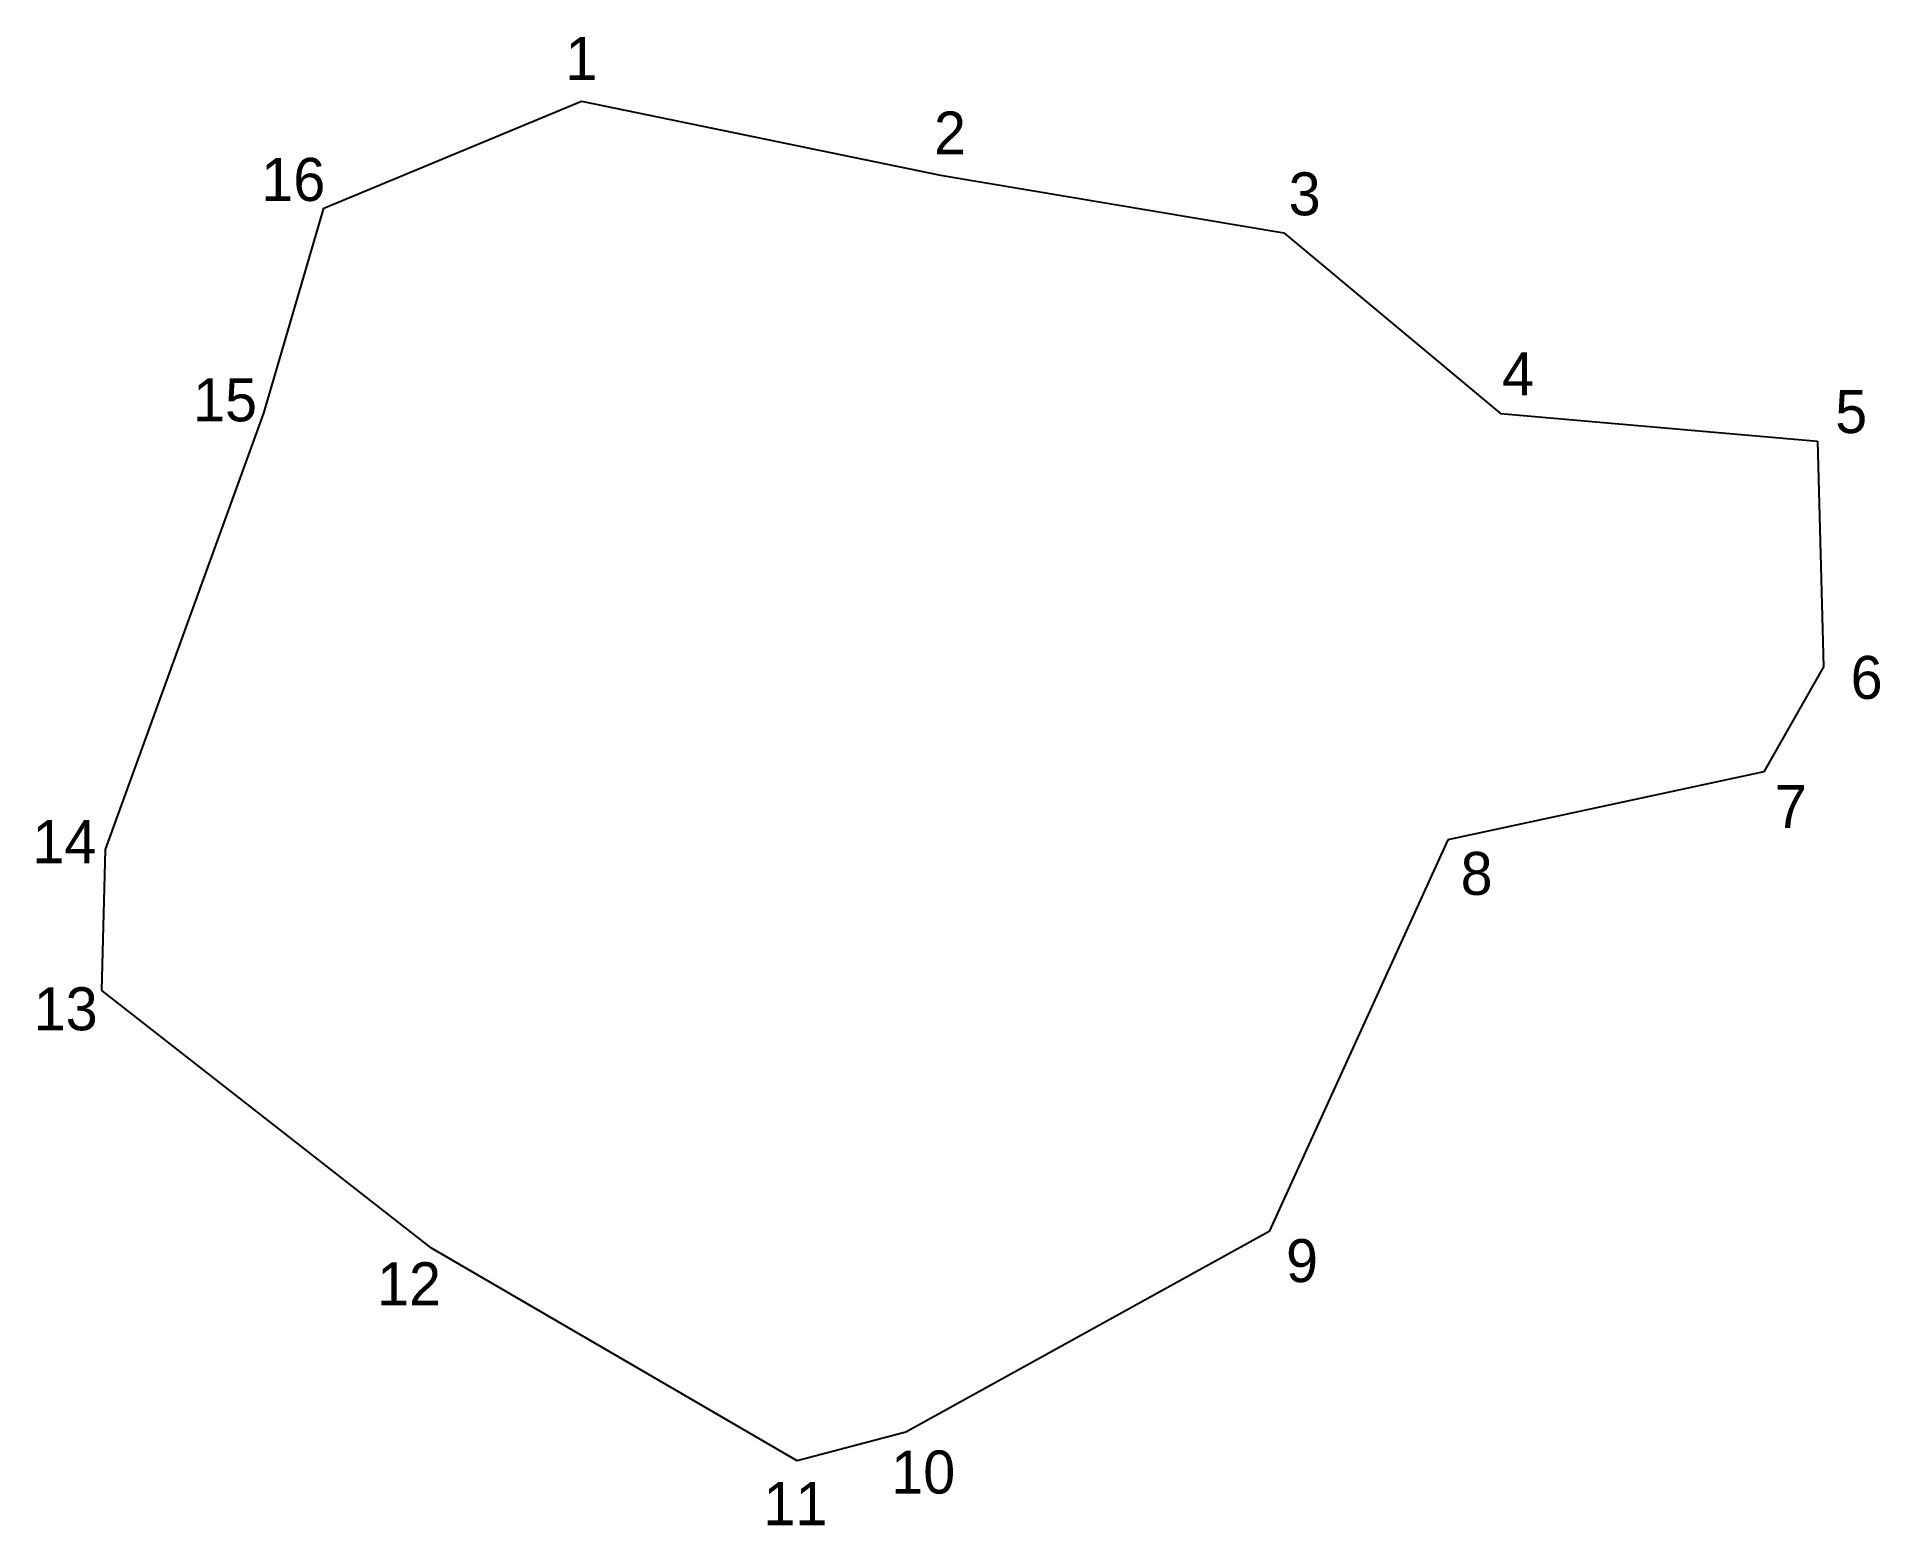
# Model space of a CAD drawing. Extents: x 552816 to 552970, y 1820196 to 1820320.
import ezdxf

# ---------------------------------------------------------------- set-up
doc = ezdxf.new("R2010")
doc.units = 0
doc.layers.add('CanhThua', color=7, linetype='Continuous')
doc.layers.add('SoHieuDinhThua', color=7, linetype='Continuous')

msp = doc.modelspace()

# ---------------------------------------------------------------- linework, layer by layer
at = {"layer": 'CanhThua'}
for p, q in [((552839.87, 1820305.54), (552861.38, 1820314.47)), ((552861.38, 1820314.47), (552891.36, 1820308.28)), ((552891.36, 1820308.28), (552920.04, 1820303.47)), ((552834.84, 1820288.41), (552839.87, 1820305.54)), ((552920.04, 1820303.47), (552938.12, 1820288.38)), ((552821.63, 1820251.96), (552834.84, 1820288.41)), ((552938.12, 1820288.38), (552964.6, 1820286.08)), ((552964.6, 1820286.08), (552965.1, 1820267.23)), ((552965.1, 1820267.23), (552960.11, 1820258.46)), ((552960.11, 1820258.46), (552933.71, 1820252.78)), ((552933.71, 1820252.78), (552918.79, 1820220.08)), ((552821.32, 1820240.2), (552821.63, 1820251.96)), ((552848.86, 1820218.67), (552821.32, 1820240.2)), ((552918.79, 1820220.08), (552888.46, 1820203.31)), ((552879.39, 1820200.9), (552848.86, 1820218.67)), ((552888.46, 1820203.31), (552879.39, 1820200.9))]:
    msp.add_line(p, q, dxfattribs=at)

# ---------------------------------------------------------------- texts
at = {"layer": 'SoHieuDinhThua'}
for s, height, p in [('1', 3.59, (552860.03, 1820316.25)), ('2', 3.59, (552890.81, 1820310.02)), ('16', 3.595, (552834.64, 1820306.14)), ('3', 3.59, (552920.43, 1820304.94)), ('4', 3.59, (552938.26, 1820289.91)), ('15', 3.595, (552828.94, 1820287.73)), ('5', 3.59, (552966.07, 1820286.75)), ('6', 3.59, (552967.36, 1820264.55)), ('7', 3.59, (552961.03, 1820253.76)), ('14', 3.595, (552815.53, 1820250.83)), ('8', 3.59, (552934.79, 1820248.18)), ('13', 3.595, (552815.63, 1820236.87)), ('9', 3.59, (552920.21, 1820215.84)), ('12', 3.595, (552844.3, 1820213.9)), ('10', 3.595, (552887.24, 1820198.18)), ('11', 3.595, (552876.57, 1820195.54))]:
    msp.add_text(s, height=height, dxfattribs=at).set_placement(p)

doc.saveas('drawing.dxf')
